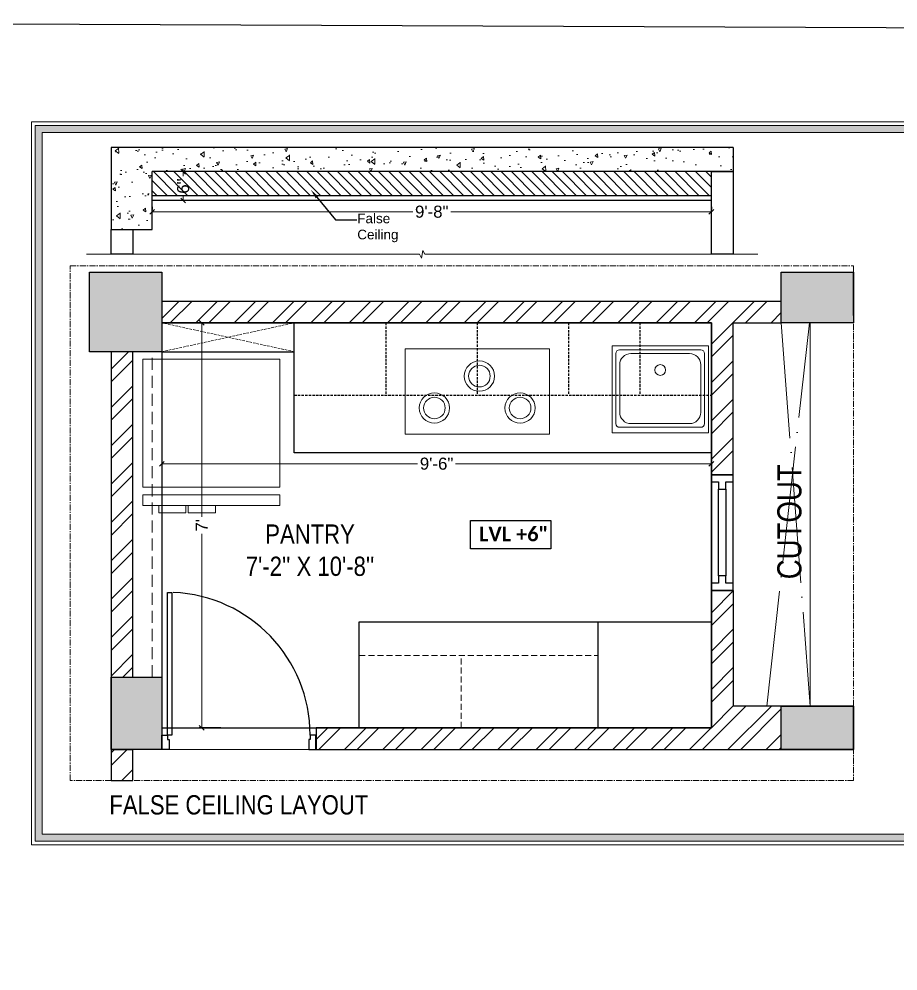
# Model space of a CAD drawing. Header units: millimetres. Extents: x 56222 to 3066687, y -650199 to -121287.
# Drawn here: x 134877.7 to 135060.1, y -184492.3 to -184294.8 of the extents above; entities that cross this region are included whole.
import ezdxf
from ezdxf import colors
from ezdxf.entities.mleader import LeaderData, LeaderLine
from ezdxf.math import Vec2, Vec3

# ---------------------------------------------------------------- set-up
doc = ezdxf.new("R2010")
doc.units = ezdxf.units.MM
doc.header["$MEASUREMENT"] = 0
doc.header["$PDMODE"] = 35
for name, pattern in [('ACAD_ISO02W100', [15, 12, -3]), ('ACAD_ISO04W100', [30, 24, -3, 0, -3]), ('CENTER', [2, 1.25, -0.25, 0.25, -0.25]), ('DASHED', [0.75, 0.5, -0.25]), ('DASHED2', [0.375, 0.25, -0.125]), ('DASHEDX2', [1.5, 1, -0.5]), ('HIDDEN', [0.375, 0.25, -0.125])]:
    doc.linetypes.add(name, pattern=pattern)
doc.layers.get('Defpoints').update_dxf_attribs({"color": 220})
for name, color, linetype in [('AR DOOR', 40, 'Continuous'), ('AR ELE-5', 134, 'Continuous'), ('AR HATCH-7', 7, 'Continuous'), ('Labels and Texts', 8, 'Continuous')]:
    doc.layers.add(name, color=color, linetype=linetype)
for name, color, linetype, lineweight in [('COLUMN', 1, 'Continuous', 30), ('dim05', 1, 'Continuous', 13), ('Dimension', 10, 'DASHEDX2', 20), ('FIRST FLOOR', 7, 'Continuous', 9), ('FIRST FLOOR ( TEXT )', 7, 'Continuous', 9), ('FIRST FLOOR_( PLine )_', 251, 'Continuous', 30), ('FURNITURE', 32, 'Continuous', 9), ('GROUND FLOOR', 7, 'Continuous', 9), ('GROUND FLOOR  ( HATCH )', 251, 'Continuous', 9), ('hatch-wall', 8, 'Continuous', 9), ('Labelling', 1, 'Continuous', 25), ('NAME PLATE', 7, 'Continuous', 25), ('SECTION ( SLAB PLine )', 104, 'Continuous', 30), ('Text', 7, 'Continuous', 15), ('TILE', 14, 'Continuous', 9), ('wall', 7, 'Continuous', 30)]:
    doc.layers.add(name, color=color, linetype=linetype, lineweight=lineweight)
doc.layers.add('XX~SLAB ( PLINE )', color=251, linetype='Continuous', plot=False)
doc.styles.add('Arial', font='arial.ttf')
doc.styles.add('century g', font='GOTHIC.TTF')
doc.styles.add("Cn_BT_0'-0", font='swissc.ttf')
doc.styles.add('KATHA', font='swissc.ttf')
doc.styles.get("Standard").update_dxf_attribs({"font": 'arial.ttf', "height": 6})
doc.dimstyles.new('ISO-25', dxfattribs={"dimtxt": 2.5, "dimasz": 1, "dimexe": 0.5, "dimexo": 1, "dimtad": 0, "dimdec": 1, "dimlunit": 4, "dimtxsty": 'Standard', "dimblk": 'OBLIQUE', "dimcen": 2.5, "dimclrd": 1, "dimclre": 1, "dimclrt": 5, "dimadec": 0, "dimazin": 0, "dimtfac": 1, "dimtdec": 1, "dimtmove": 0, "dimatfit": 3, "dimfxl": 1, "dimlwd": -1, "dimarcsym": 0})

# ---------------------------------------------------------------- blocks, each defined once
blk = doc.blocks.new('*U144')
for points in [[(-1025.5, 0), (-985.5, 0), (-985.5, 30), (-975.5, 30), (-975.5, 100), (-1025.5, 100)], [(40, 0), (0, 0), (0, 30), (-10, 30), (-10, 100), (40, 100)], [(0, 0), (0, -985.5), (-30, -985.5), (-30, 0)]]:
    blk.add_lwpolyline(points, close=True)
at = {"layer": 'AR ELE-5', "linetype": 'ByBlock', "ltscale": 15}
blk.add_arc((1.4, 0.6), 987, 180.03474, 267.62699, dxfattribs=at)
blk = doc.blocks.new('_Oblique')
at = {"layer": 'wall', "color": 0, "lineweight": -2}
blk.add_line((-0.5, -0.5), (0.5, 0.5), dxfattribs=at)
blk = doc.blocks.new('*D409')
at = {"layer": 'Defpoints', "color": 0, "lineweight": 30, "transparency": 16777216}
for p in [(134921.25, -184357.84), (134915.62, -184441.84), (134920.61, -184441.84)]:
    blk.add_point(p, dxfattribs=at)
at = {"layer": 'dim05', "color": 1, "linetype": 'Continuous', "lineweight": -2, "transparency": 16777216}
for p, q in [((134920.25, -184357.84), (134915.12, -184357.84)), ((134919.61, -184441.84), (134915.12, -184441.84))]:
    blk.add_line(p, q, dxfattribs=at)
at = {"layer": 'dim05', "color": 1, "linetype": 'Continuous', "transparency": 16777216}
for p, q in [((134915.62, -184357.84), (134915.62, -184398.07)), ((134915.62, -184441.84), (134915.62, -184401.6))]:
    blk.add_line(p, q, dxfattribs=at)
at = {"layer": 'dim05', "color": 1, "transparency": 16777216}
for p, rotation in [((134915.62, -184357.84), 90), ((134915.62, -184441.84), 270)]:
    blk.add_blockref('_Oblique', p, dxfattribs=dict(at, rotation=rotation))
at = {"layer": 'dim05', "color": 5, "lineweight": 25, "transparency": 16777216, "insert": (134915.62, -184399.84), "char_height": 2.5, "attachment_point": 5, "rotation": 90, "style": 'Arial'}
blk.add_mtext("7'", dxfattribs=at)
blk = doc.blocks.new('*D410')
at = {"layer": 'Defpoints', "color": 0, "lineweight": 30, "transparency": 16777216}
for p in [(134907.35, -184382.77), (135021.35, -184382.77), (135021.35, -184387.07)]:
    blk.add_point(p, dxfattribs=at)
at = {"layer": 'dim05', "color": 1, "linetype": 'Continuous', "lineweight": -2, "transparency": 16777216}
for p, q in [((134907.35, -184383.77), (134907.35, -184387.57)), ((135021.35, -184383.77), (135021.35, -184387.57))]:
    blk.add_line(p, q, dxfattribs=at)
at = {"layer": 'dim05', "color": 1, "linetype": 'Continuous', "transparency": 16777216}
for p, q in [((134907.35, -184387.07), (134960.4, -184387.07)), ((135021.35, -184387.07), (134968.3, -184387.07))]:
    blk.add_line(p, q, dxfattribs=at)
at = {"layer": 'dim05', "color": 1, "transparency": 16777216, "rotation": 180}
blk.add_blockref('_Oblique', (134907.35, -184387.07), dxfattribs=at)
at = {"layer": 'dim05', "color": 1, "transparency": 16777216}
blk.add_blockref('_Oblique', (135021.35, -184387.07), dxfattribs=at)
at = {"layer": 'dim05', "color": 5, "lineweight": 25, "transparency": 16777216, "insert": (134964.35, -184387.07), "char_height": 2.5, "attachment_point": 5, "style": 'Arial'}
blk.add_mtext('9\'-6"', dxfattribs=at)
blk = doc.blocks.new('*D411')
at = {"layer": 'Defpoints', "color": 0, "lineweight": 30, "transparency": 16777216}
for p in [(134911.78, -184326.48), (134911.78, -184332.48), (134911.78, -184332.48)]:
    blk.add_point(p, dxfattribs=at)
at = {"layer": 'dim05', "color": 1, "linetype": 'Continuous', "transparency": 16777216}
for p, q in [((134911.78, -184326.48), (134911.78, -184327.41)), ((134911.78, -184332.48), (134911.78, -184331.55))]:
    blk.add_line(p, q, dxfattribs=at)
at = {"layer": 'dim05', "color": 1, "linetype": 'Continuous', "lineweight": -2, "transparency": 16777216}
for p, q in [((134912.78, -184326.48), (134912.28, -184326.48)), ((134912.78, -184332.48), (134912.28, -184332.48))]:
    blk.add_line(p, q, dxfattribs=at)
at = {"layer": 'dim05', "color": 1, "transparency": 16777216}
for p, rotation in [((134911.78, -184326.48), 90), ((134911.78, -184332.48), 270)]:
    blk.add_blockref('_Oblique', p, dxfattribs=dict(at, rotation=rotation))
at = {"layer": 'dim05', "color": 5, "lineweight": 25, "transparency": 16777216, "insert": (134911.78, -184329.48), "char_height": 2.5, "attachment_point": 5, "rotation": 90, "style": 'Arial'}
blk.add_mtext('6"', dxfattribs=at)
blk = doc.blocks.new('*D412')
at = {"layer": 'Defpoints', "color": 0, "lineweight": 30, "transparency": 16777216}
for p in [(134905.35, -184334.81), (135021.35, -184334.81), (135021.35, -184334.81)]:
    blk.add_point(p, dxfattribs=at)
at = {"layer": 'dim05', "color": 1, "linetype": 'Continuous', "lineweight": -2, "transparency": 16777216}
for p, q in [((134905.35, -184333.81), (134905.35, -184334.31)), ((135021.35, -184333.81), (135021.35, -184334.31))]:
    blk.add_line(p, q, dxfattribs=at)
at = {"layer": 'dim05', "color": 1, "linetype": 'Continuous', "transparency": 16777216}
for p, q in [((134905.35, -184334.81), (134959.4, -184334.81)), ((135021.35, -184334.81), (134967.3, -184334.81))]:
    blk.add_line(p, q, dxfattribs=at)
at = {"layer": 'dim05', "color": 1, "transparency": 16777216, "rotation": 180}
blk.add_blockref('_Oblique', (134905.35, -184334.81), dxfattribs=at)
at = {"layer": 'dim05', "color": 1, "transparency": 16777216}
blk.add_blockref('_Oblique', (135021.35, -184334.81), dxfattribs=at)
at = {"layer": 'dim05', "color": 5, "lineweight": 25, "transparency": 16777216, "insert": (134963.35, -184334.81), "char_height": 2.5, "attachment_point": 5, "style": 'Arial'}
blk.add_mtext('9\'-8"', dxfattribs=at)

msp = doc.modelspace()

# ---------------------------------------------------------------- hatches: boundary and pattern name
at = {"layer": 'AR HATCH-7', "linetype": 'CENTER', "lineweight": 15, "true_color": 0x939598}
h = msp.add_hatch(dxfattribs=at)
h.set_pattern_fill('AR-CONC', color=252, angle=225)
h.set_pattern_definition([(275, (374.851, 1211.4364), (-5.51551999, -4.62807079), [0.75, -8.25]), (220, (374.851, 1211.436), (6.29992167, -4.3376815), [0.6, -6.6]), (325.4514445, (374.391, 1211.051), (0.78440164, -8.96575221), [0.63740192, -7.01142112]), (271.1842, (376.265, 1210.022), (-8.71693388, -6.37613776), [1.125, -12.375]), (321.6356355, (375.539, 1209.491), (0.2790007, -13.4971167), [0.9561034, -10.5171376]), (216.184164, (376.265, 1210.022), (0.2790007, -13.4971167), [0.9, -9.9]), (246, (375.2043, 1209.6686), (-7.06771572, -1.37382476), [0.75, -8.25]), (191, (375.204, 1209.6686), (3.40708593, -6.84808435), [0.6, -6.6]), (296.4514447, (374.615, 1209.554), (-3.66062975, -8.22190906), [0.6374019, -7.01142112]), (262.5, (374.8508, 1211.4364), (2.267931853, -2.439898176), [0, -6.52, 0, -6.7, 0, -6.625]), (232.5, (374.8508, 1211.4364), (0.92872942, -4.6490945), [0, -3.82, 0, -6.37, 0, -2.525]), (192.5, (376.4276, 1213.0132), (-3.934181673, -3.615207618), [0, -2.5, 0, -7.8, 0, -10.35]), (182.5, (377.1347, 1213.7203), (-3.41589983, -4.83159807), [0, -3.25, 0, -5.18, 0, -7.35])])
h.paths.add_polyline_path([(135025.851, -184321.484), (134896.851, -184321.484), (134896.851, -184338.484), (134905.351, -184338.484), (134905.351, -184326.484), (135025.851, -184326.484)])
at = {"layer": 'Dimension', "linetype": 'Continuous', "true_color": 0xd39e00}
h = msp.add_hatch(color=42, dxfattribs=at)
h.paths.add_polyline_path([(134881.052, -184316.921), (134881.052, -184465.347), (135091.922, -184465.347), (135091.922, -184316.921)])
h.paths.add_polyline_path([(134882.532, -184318.401), (135090.442, -184318.401), (135090.442, -184463.867), (134882.532, -184463.867)], flags=16)
at = {"layer": 'FURNITURE', "linetype": 'CENTER', "lineweight": 15, "true_color": 0x636466}
h = msp.add_hatch(dxfattribs=at)
h.set_pattern_fill('AR-CONC', color=251)
h.set_pattern_definition([(50, (1705.278, -5.322), (7.17260183, -0.62752135), [0.75, -8.25]), (355, (1705.278, -5.322), (-1.38751334, 7.52192134), [0.6, -6.6]), (100.4514445, (1705.876, -5.3744), (5.78508847, 6.8943999), [0.63740192, -7.01142112]), (46.1842, (1705.278, -3.322), (10.6724133, -1.6551928), [1.125, -12.375]), (96.6356355, (1706.167, -3.46), (9.34661946, 9.741186), [0.9561034, -10.5171376]), (351.184164, (1705.278, -3.322), (9.34661945, 9.741186), [0.9, -9.9]), (21, (1706.278, -3.822), (5.96907052, -4.0261889), [0.75, -8.25]), (326, (1706.278, -3.822), (2.43315332, 7.25150045), [0.6, -6.6]), (71.4514447, (1706.7754, -4.1576), (8.40222377, 3.22531153), [0.6374019, -7.01142112]), (37.5, (1705.278, -5.322), (0.121598553, 3.328938538), [0, -6.52, 0, -6.7, 0, -6.625]), (7.5, (1705.278, -5.322), (2.630695374, 3.94411712), [0, -3.82, 0, -6.37, 0, -2.525]), (327.5, (1703.048, -5.322), (5.338224362, -0.225548717), [0, -2.5, 0, -7.8, 0, -10.35]), (317.5, (1702.048, -5.322), (5.83186169, 1.00104982), [0, -3.25, 0, -5.18, 0, -7.35])])
h.paths.add_polyline_path([(134907.351, -184431.336), (134896.851, -184431.336), (134896.851, -184446.336), (134907.351, -184446.336), (134907.351, -184443.336)])
h.paths.add_polyline_path([(134907.351, -184347.336), (134892.351, -184347.336), (134892.351, -184363.836), (134907.351, -184363.836)])
h.paths.add_polyline_path([(135050.851, -184347.336), (135035.851, -184347.336), (135035.851, -184357.839), (135050.851, -184357.839)])
h.paths.add_polyline_path([(135050.851, -184437.336), (135035.851, -184437.336), (135035.851, -184446.336), (135050.851, -184446.336), (135050.851, -184441.836)])
at = {"layer": 'GROUND FLOOR  ( HATCH )', "linetype": 'CENTER', "lineweight": 15}
h = msp.add_hatch(dxfattribs=at)
h.set_pattern_fill('ANSI31', color=6, scale=12, angle=90, style=0)
h.set_pattern_definition([(135, (374.8508, 1211.4364), (-1.060660172, -1.060660172), [])])
h.paths.add_polyline_path([(135021.351, -184326.484), (134905.351, -184326.484), (134905.351, -184331.484), (135021.351, -184331.484)])
at = {"layer": 'hatch-wall', "linetype": 'CENTER', "lineweight": 15}
h = msp.add_hatch(dxfattribs=at)
h.set_pattern_fill('ANSI32', color=256, scale=15)
h.set_pattern_definition([(45, (1705.278, -5.322), (-3.97747564, 3.97747564), []), (45, (1707.9296, -5.322), (-3.97747564, 3.97747564), [])])
h.paths.add_polyline_path([(134901.351, -184363.836), (134896.851, -184363.836), (134896.851, -184431.336), (134901.351, -184431.336)])
h.paths.add_polyline_path([(135035.851, -184353.336), (134907.351, -184353.336), (134907.351, -184357.836), (135021.351, -184357.836), (135021.351, -184384.79), (135021.351, -184389.341), (135025.851, -184389.341), (135025.851, -184357.836), (135035.851, -184357.836)])
h.paths.add_polyline_path([(135025.934, -184413.341), (135021.351, -184413.341), (135021.351, -184441.836), (134997.851, -184441.836), (134943.351, -184441.836), (134939.351, -184441.836), (134939.351, -184446.336), (135035.851, -184446.336), (135035.851, -184437.336), (135025.934, -184437.336)])
h.paths.add_polyline_path([(134901.351, -184446.336), (134896.851, -184446.336), (134896.851, -184452.77), (134901.351, -184452.77)])

# ---------------------------------------------------------------- linework, layer by layer
at = {"layer": 'COLUMN', "transparency": 33554687}
for points in [[(134892.351, -184363.836), (134892.351, -184347.336), (134907.351, -184347.336), (134907.351, -184363.836)], [(135035.851, -184357.839), (135035.851, -184347.336), (135050.851, -184347.336), (135050.851, -184357.839)], [(134896.851, -184431.336), (134907.351, -184431.336), (134907.351, -184446.336), (134896.851, -184446.336)], [(135035.851, -184446.336), (135035.851, -184437.336), (135050.851, -184437.336), (135050.851, -184446.336)]]:
    msp.add_lwpolyline(points, close=True, dxfattribs=at)
at = {"layer": 'Dimension', "color": 42, "linetype": 'Continuous', "true_color": 0xd39e00}
for points in [[(134880.312, -184316.181), (135092.662, -184316.181), (135092.662, -184466.087), (134880.312, -184466.087)], [(134881.052, -184316.921), (135091.922, -184316.921), (135091.922, -184465.347), (134881.052, -184465.347)], [(134882.532, -184318.401), (135090.442, -184318.401), (135090.442, -184463.867), (134882.532, -184463.867)]]:
    msp.add_lwpolyline(points, close=True, dxfattribs=at)
at = {"layer": 'FIRST FLOOR', "transparency": 33554687}
for p, q in [((135021.351, -184439.805), (135021.351, -184357.836)), ((135041.851, -184357.839), (135041.851, -184437.336)), ((135021.351, -184389.341), (135025.851, -184389.341)), ((134942.851, -184441.836), (135021.351, -184441.836)), ((134896.851, -184446.336), (134900.851, -184446.336)), ((134942.851, -184446.336), (135050.851, -184446.336))]:
    msp.add_line(p, q, dxfattribs=at)
at = {"layer": 'FIRST FLOOR_( PLine )_', "transparency": 33554687}
for p, q in [((135050.851, -184356.336), (135050.851, -184347.336)), ((134907.351, -184353.336), (135035.851, -184353.336)), ((134907.351, -184357.836), (135021.351, -184357.836)), ((135021.351, -184357.836), (135021.351, -184389.341)), ((135025.851, -184389.341), (135025.851, -184357.836)), ((135025.851, -184357.836), (135035.837, -184357.836)), ((134896.851, -184363.836), (134896.851, -184446.336)), ((134901.351, -184431.336), (134901.351, -184363.836)), ((135021.351, -184389.341), (135025.851, -184389.341)), ((134896.851, -184446.336), (134900.851, -184446.336))]:
    msp.add_line(p, q, dxfattribs=at)
for points in [[(135021.351, -184326.484), (135025.851, -184326.484), (135025.851, -184343.634), (135021.351, -184343.634)], [(134896.851, -184338.484), (134901.351, -184338.484), (134901.351, -184343.634), (134896.851, -184343.634)], [(134939.351, -184441.836), (134939.351, -184446.336), (135050.851, -184446.336), (135050.851, -184441.836), (135050.851, -184437.336), (135025.934, -184437.336), (135025.934, -184413.341), (135021.351, -184413.341), (135021.351, -184441.836)], [(134901.351, -184452.77), (134901.351, -184446.336), (134896.851, -184446.336), (134896.851, -184452.77)], [(134901.351, -184452.77), (134901.351, -184446.336), (134896.851, -184446.336), (134896.851, -184452.77)]]:
    msp.add_lwpolyline(points, close=True, dxfattribs=at)
msp.add_lwpolyline([(134896.851, -184363.836), (134896.851, -184446.336), (134901.351, -184446.336)], dxfattribs=at)
at = {"layer": 'FURNITURE', "color": 9, "linetype": 'DASHED', "lineweight": 15, "true_color": 0xc7c8ca}
for p, q in [((134907.351, -184363.836), (134934.828, -184357.836)), ((134934.828, -184363.836), (134907.351, -184357.836))]:
    msp.add_line(p, q, dxfattribs=at)
at = {"layer": 'FURNITURE', "color": 9, "linetype": 'DASHED', "lineweight": 25, "true_color": 0xc7c8ca}
for p, q in [((134953.828, -184357.836), (134953.828, -184372.836)), ((134972.783, -184357.836), (134972.783, -184372.836)), ((134991.738, -184357.836), (134991.738, -184372.836)), ((135006.544, -184357.836), (135006.544, -184372.836)), ((134934.828, -184372.836), (135021.351, -184372.836))]:
    msp.add_line(p, q, dxfattribs=at)
at = {"layer": 'FURNITURE', "color": 9, "lineweight": 30, "true_color": 0xc7c8ca}
msp.add_line((134907.351, -184363.836), (134934.828, -184363.836), dxfattribs=at)
at = {"layer": 'FURNITURE', "color": 9, "true_color": 0xc7c8ca}
for p, q in [((135020.748, -184362.65), (135000.748, -184362.65)), ((135000.748, -184362.65), (135000.748, -184380.65)), ((135001.533, -184378.741), (135001.533, -184364.2)), ((135002.307, -184363.425), (135019.155, -184363.425)), ((135004.665, -184364.2), (135016.831, -184364.2)), ((135019.93, -184364.2), (135019.93, -184378.741)), ((135020.748, -184380.65), (135020.748, -184362.65)), ((135002.341, -184376.417), (135002.341, -184366.524)), ((135019.155, -184366.524), (135019.155, -184376.417)), ((135019.155, -184379.515), (135002.307, -184379.515)), ((135016.831, -184378.741), (135004.665, -184378.741)), ((135000.748, -184380.65), (135020.748, -184380.65))]:
    msp.add_line(p, q, dxfattribs=at)
at = {"layer": 'FURNITURE', "color": 9, "linetype": 'HIDDEN', "lineweight": 18, "ltscale": 5, "true_color": 0xc7c8ca}
for p, q in [((134948.316, -184426.836), (134997.851, -184426.836)), ((134969.468, -184441.836), (134969.468, -184426.836))]:
    msp.add_line(p, q, dxfattribs=at)
at = {"layer": 'FURNITURE', "color": 9, "linetype": 'CENTER', "lineweight": 15, "true_color": 0xc7c8ca}
msp.add_lwpolyline([(135050.851, -184452.77), (134888.321, -184452.77), (134888.321, -184346.021), (135050.851, -184346.021)], close=True, dxfattribs=at)
at = {"layer": 'FURNITURE', "color": 9, "lineweight": 30, "true_color": 0xc7c8ca}
for points in [[(134934.828, -184357.836), (135021.351, -184357.836), (135021.351, -184384.79), (134934.828, -184384.79)], [(134948.316, -184419.836), (135021.351, -184419.836), (135021.351, -184441.836), (134948.316, -184441.836)], [(134997.851, -184419.836), (135021.351, -184419.836), (135021.351, -184441.836), (134997.851, -184441.836)]]:
    msp.add_lwpolyline(points, close=True, dxfattribs=at)
at = {"layer": 'FURNITURE', "color": 9, "true_color": 0xc7c8ca}
for points in [[(134957.823, -184363.229), (134987.743, -184363.229), (134987.743, -184380.939), (134957.823, -184380.939)], [(134931.828, -184391.943), (134931.828, -184365.386), (134903.41, -184365.386), (134903.41, -184391.943)], [(134931.828, -184395.705), (134931.828, -184393.492), (134903.41, -184393.492), (134903.41, -184395.705)]]:
    msp.add_lwpolyline(points, close=True, dxfattribs=at)
at = {"layer": 'FURNITURE', "color": 9, "true_color": 0xc7c8ca, "flags": 128}
for points in [[(134912.359, -184395.705), (134912.359, -184397.283), (134906.732, -184397.283), (134906.732, -184395.705)], [(134918.461, -184395.705), (134918.461, -184397.283), (134912.834, -184397.283), (134912.834, -184395.705)]]:
    msp.add_lwpolyline(points, dxfattribs=at)
at = {"layer": 'FURNITURE', "color": 9, "true_color": 0xc7c8ca}
for centre, radius in [((134973.228, -184368.9), 3.143), ((134973.228, -184368.9), 2.245), ((135010.748, -184367.629), 1.117), ((134963.895, -184375.508), 3.143), ((134963.895, -184375.508), 2.245), ((134981.671, -184375.508), 3.143), ((134981.671, -184375.508), 2.245)]:
    msp.add_circle(centre, radius, dxfattribs=at)
for centre, radius, start, end in [((135002.307, -184364.2), 0.775, 90, 180), ((135004.665, -184366.524), 2.324, 90, 180), ((135016.831, -184366.524), 2.324, 0, 90), ((135019.155, -184364.2), 0.775, 0, 90), ((135004.665, -184376.417), 2.324, 180, 270), ((135016.831, -184376.417), 2.324, 270, 0), ((135002.307, -184378.741), 0.775, 180, 270), ((135019.155, -184378.741), 0.775, 270, 0)]:
    msp.add_arc(centre, radius, start, end, dxfattribs=at)
at = {"layer": 'GROUND FLOOR', "color": 1, "linetype": 'ACAD_ISO04W100', "transparency": 33554687}
for p, q in [((135032.851, -184437.336), (135041.683, -184357.839)), ((135035.837, -184357.836), (135041.851, -184437.336))]:
    msp.add_line(p, q, dxfattribs=at)
at = {"layer": 'Labelling', "color": 251, "linetype": 'DASHED2', "lineweight": 0, "ltscale": 10, "true_color": 0x636466, "transparency": 33554687}
msp.add_line((134905.351, -184431.336), (134905.351, -184363.836), dxfattribs=at)
at = {"layer": 'Labelling', "color": 251, "linetype": 'ACAD_ISO02W100', "lineweight": 0, "ltscale": 10, "true_color": 0x636466, "transparency": 33554687}
msp.add_lwpolyline([(134939.351, -184441.836), (134939.351, -184446.336), (134907.351, -184446.336), (134907.351, -184441.836)], close=True, dxfattribs=at)
at = {"layer": 'Labels and Texts', "color": 1, "lineweight": 30, "ltscale": 0.3, "transparency": 33554687, "elevation": 1.124}
msp.add_lwpolyline([(134971.371, -184398.85), (134988.053, -184398.85), (134988.053, -184404.744), (134971.371, -184404.744)], close=True, dxfattribs=at)
at = {"layer": 'SECTION ( SLAB PLine )', "color": 1}
for p, q in [((134896.851, -184321.484), (134896.851, -184338.484)), ((135025.851, -184321.484), (134896.851, -184321.484)), ((135025.851, -184321.484), (135025.851, -184326.484)), ((134905.351, -184338.484), (134905.351, -184326.484)), ((135025.851, -184326.484), (134905.351, -184326.484)), ((134896.851, -184338.484), (134905.351, -184338.484))]:
    msp.add_line(p, q, dxfattribs=at)
at = {"layer": 'SECTION ( SLAB PLine )', "color": 6}
for p, q in [((135021.351, -184331.484), (134905.351, -184331.484)), ((135021.351, -184332.484), (134905.351, -184332.484))]:
    msp.add_line(p, q, dxfattribs=at)
msp.add_lwpolyline([(135021.351, -184357.836), (134907.351, -184357.836), (134907.351, -184441.836), (135021.351, -184441.836)], close=True, dxfattribs=at)
at = {"layer": 'Text', "color": 9, "linetype": 'Continuous', "lineweight": 0, "true_color": 0xc7c8ca}
msp.add_lwpolyline([(134891.738, -184343.634), (134960.787, -184343.634), (134961.237, -184344.424), (134961.487, -184342.849), (134961.884, -184343.634), (135030.987, -184343.634)], dxfattribs=at)
at = {"layer": 'TILE', "color": 1, "lineweight": 30}
msp.add_lwpolyline([(134639.111, -184294.843), (135861.002, -184299.902), (135861.002, -184800.209), (134639.111, -184795.15)], close=True, dxfattribs=at)
at = {"layer": 'XX~SLAB ( PLINE )', "transparency": 33554687}
msp.add_lwpolyline([(135021.351, -184389.341), (135021.351, -184390.841), (135022.851, -184390.841), (135022.851, -184392.341), (135024.351, -184392.341), (135024.351, -184410.341), (135022.851, -184410.341), (135022.851, -184411.841), (135021.351, -184411.841), (135021.351, -184413.341), (135025.851, -184413.341), (135025.851, -184411.841), (135024.351, -184411.841), (135024.351, -184410.341), (135022.851, -184410.341), (135022.851, -184392.341), (135024.351, -184392.341), (135024.351, -184390.841), (135025.851, -184390.841), (135025.851, -184389.341), (135021.351, -184389.341), (135021.351, -184413.341), (135025.851, -184413.341), (135025.851, -184389.341)], close=True, dxfattribs=at)

# ---------------------------------------------------------------- block references
at = {"layer": 'AR DOOR', "linetype": 'ByBlock', "lineweight": -2, "transparency": 33554687, "extrusion": (0, 0, -1), "xscale": -0.02999999999996949, "yscale": 0.02999999999996949, "zscale": -0.02999999999996949, "rotation": 180}
msp.add_blockref('*U144', (-134908.551, -184443.336), dxfattribs=at)

# ---------------------------------------------------------------- texts
at = {"layer": 'FIRST FLOOR ( TEXT )', "color": 1, "transparency": 33554687, "insert": (135037.571, -184399.098), "char_height": 5, "attachment_point": 5, "rotation": 90, "style": "Cn_BT_0'-0"}
msp.add_mtext('CUTOUT', dxfattribs=at)
at = {"layer": 'FIRST FLOOR ( TEXT )', "transparency": 33554687, "char_height": 4, "attachment_point": 5, "style": 'KATHA'}
for s, insert in [("PANTRY\\P7'-2'' X 10'-8''", (134938.104, -184405.025)), ('FALSE CEILING LAYOUT', (134923.327, -184457.839))]:
    msp.add_mtext(s, dxfattribs=dict(at, insert=insert))
at = {"layer": 'NAME PLATE', "color": 251, "true_color": 0x636466, "transparency": 33554687, "insert": (134980.346, -184401.662, 1.124), "char_height": 3, "attachment_point": 5, "style": 'century g'}
msp.add_mtext_dynamic_manual_height_columns('{\\fCalibri|b1|i0|c0|p34;\\C256;\\c0;LVL +6"}', width=51.71911, gutter_width=1, heights=[0], dxfattribs=at)

# ---------------------------------------------------------------- dimensions: what is measured, and where the dimension line sits
at = {"layer": 'dim05', "color": 27, "lineweight": 25, "true_color": 0x7d5120}
for base, p1, p2, picture, middle in [((134911.778, -184332.484), (134911.778, -184326.484), (134911.778, -184332.484), '*D411', (134911.778, -184329.484)), ((134915.619, -184441.836), (134921.254, -184357.836), (134920.615, -184441.836), '*D409', (134915.619, -184399.836))]:
    dim = msp.add_linear_dim(base=base, p1=p1, p2=p2, angle=90, dimstyle='ISO-25', override={"dimdec": 0, "dimtxsty": 'Arial'}, dxfattribs=at)
    dim.commit()
    dim.dimension.update_dxf_attribs({"geometry": picture, "text_midpoint": middle})
for base, p1, p2, picture, middle in [((135021.351, -184334.809), (134905.351, -184334.809), (135021.351, -184334.809), '*D412', (134963.351, -184334.809)), ((135021.351, -184387.071), (134907.351, -184382.767), (135021.351, -184382.767), '*D410', (134964.351, -184387.071))]:
    dim = msp.add_linear_dim(base=base, p1=p1, p2=p2, dimstyle='ISO-25', override={"dimdec": 0, "dimtxsty": 'Arial'}, dxfattribs=at)
    dim.commit()
    dim.dimension.update_dxf_attribs({"geometry": picture, "text_midpoint": middle})

# ---------------------------------------------------------------- leaders
at = {"layer": 'dim05', "color": 1, "lineweight": 0, "transparency": 33554687}
ml = msp.add_multileader_mtext('Standard', dxfattribs=at)
ml.set_content('False Ceiling', color=1)
ml.set_leader_properties(color=5)
ml.build(insert=Vec2(0, 0))
ml.multileader.update_dxf_attribs({"text_right_attachment_type": 6, "dogleg_length": 0.36, "arrow_head_size": 2})
ctx = ml.context
ctx.base_point, ctx.char_height, ctx.arrow_head_size, ctx.landing_gap_size, ctx.plane_origin = Vec3(134947.809, -184336.491), 2, 2, 0.09, Vec3(134946.947, -184336.491)
ctx.right_attachment = 6
notes = []
notes.append((ctx, [(0, (1, 1, 0), (134943.35, -184336.491), (1, 0), 4.458, [(0, [(134938.264, -184330.259)], 0, [])])]))
ctx.mtext.insert, ctx.mtext.width, ctx.mtext.flow_direction = Vec3(134947.899, -184335.197), 14.68213, 5
for ctx, leaders in notes:
    for number, flags, end, landing, length, lines in leaders:
        leader = LeaderData()
        leader.index, (leader.has_last_leader_line, leader.has_dogleg_vector, leader.attachment_direction) = number, flags
        leader.last_leader_point, leader.dogleg_vector, leader.dogleg_length = Vec3(end), Vec3(landing), length
        for number, points, colour, breaks in lines:
            line = LeaderLine()
            line.index, line.vertices, line.color, line.breaks = number, Vec3.list(points), colors.encode_raw_color(colour), breaks
            leader.lines.append(line)
        ctx.leaders.append(leader)

doc.saveas('drawing.dxf')
